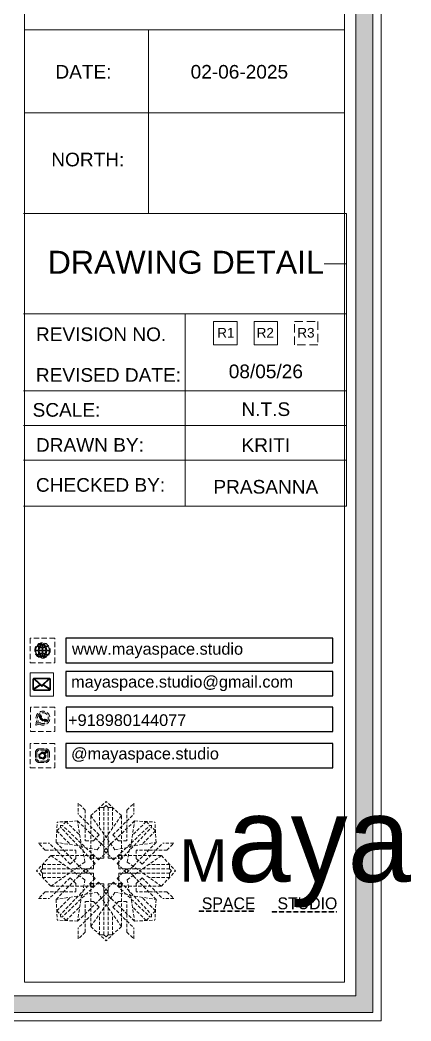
# Model space of a CAD drawing. Header units: millimetres. Extents: x 133760 to 136133, y -184957 to -182282.
# Drawn here: x 134322.5 to 134366.7, y -184296.5 to -184183.4 of the extents above; entities that cross this region are included whole.
import ezdxf
from ezdxf.enums import TextEntityAlignment as Align

# ---------------------------------------------------------------- set-up
doc = ezdxf.new("R2010")
doc.units = ezdxf.units.MM
doc.header["$MEASUREMENT"] = 0
doc.linetypes.add('DASHEDX2', pattern=[1.5, 1, -0.5])
for name, color, linetype, lineweight in [('Dimension', 10, 'DASHEDX2', 20), ('FURNITURE', 32, 'Continuous', 9), ('NAME PLATE', 7, 'Continuous', 25)]:
    doc.layers.add(name, color=color, linetype=linetype, lineweight=lineweight)
doc.styles.add('Arial', font='arial.ttf')
doc.styles.get("Standard").update_dxf_attribs({"font": 'arial.ttf', "height": 6})

# ---------------------------------------------------------------- blocks, each defined once
blk = doc.blocks.new('FSFSF')
at = {"color": 42, "lineweight": 5, "true_color": 0xe0ac11}
for p, q in [((28600.03, 143.51), (28600.03, 140.16)), ((28602.15, 141.41), (28600.03, 143.51)), ((28603.86, 139.69), (28608.58, 144.08)), ((28607.9, 142.22), (28606.58, 142.22)), ((28606.58, 142.22), (28606.58, 135.84)), ((28607.9, 142.22), (28608.58, 142.85)), ((28607.9, 142.22), (28607.9, 126.58)), ((28613.31, 139.69), (28608.58, 144.08)), ((28609.27, 142.22), (28608.59, 142.85)), ((28609.27, 142.22), (28609.27, 126.58)), ((28609.27, 142.22), (28610.59, 142.22)), ((28610.59, 142.22), (28610.59, 135.84)), ((28615.02, 141.41), (28617.14, 143.51)), ((28617.14, 143.51), (28617.14, 140.16)), ((28606.47, 133.76), (28600.03, 140.16)), ((28602.15, 141.41), (28602.15, 131.95)), ((28603.86, 126.58), (28603.86, 139.69)), ((28603.86, 139.69), (28608.58, 133.02)), ((28613.31, 139.69), (28608.59, 133.02)), ((28610.7, 133.76), (28617.14, 140.16)), ((28613.31, 126.58), (28613.31, 139.69)), ((28615.02, 141.41), (28615.02, 131.95)), ((28593.19, 131.45), (28593.54, 137.71)), ((28593.39, 135), (28594.56, 136.12)), ((28599.8, 138.06), (28593.54, 137.71)), ((28595.12, 136.69), (28594.53, 136.69)), ((28594.56, 136.12), (28594.56, 136.71)), ((28605.17, 124.98), (28594.56, 136.12)), ((28596.24, 137.86), (28595.12, 136.69)), ((28606.27, 126.08), (28595.12, 136.69)), ((28596.24, 137.86), (28600.47, 133.65)), ((28601.03, 130), (28599.8, 138.06)), ((28599.8, 138.05), (28608.58, 129.56)), ((28617.37, 138.05), (28608.59, 129.56)), ((28610.9, 126.08), (28622.05, 136.69)), ((28612.02, 124.98), (28622.62, 136.12)), ((28616.14, 130), (28617.37, 138.06)), ((28620.93, 137.86), (28616.7, 133.65)), ((28617.37, 138.06), (28623.63, 137.71)), ((28620.93, 137.86), (28622.05, 136.69)), ((28622.05, 136.69), (28622.64, 136.69)), ((28622.62, 136.12), (28622.62, 136.71)), ((28623.8, 135), (28622.62, 136.12)), ((28624, 131.45), (28623.65, 137.71)), ((28593.39, 135), (28597.6, 130.78)), ((28606.47, 133.76), (28604.75, 131.95)), ((28605.86, 129.18), (28608.58, 133.02)), ((28611.31, 129.18), (28608.59, 133.02)), ((28610.7, 133.76), (28612.42, 131.95)), ((28623.8, 135), (28619.59, 130.78)), ((28587.73, 131.22), (28591.08, 131.22)), ((28589.84, 129.1), (28587.73, 131.22)), ((28597.49, 124.78), (28591.08, 131.22)), ((28593.19, 131.45), (28601.69, 122.67)), ((28601.25, 130.22), (28593.19, 131.45)), ((28605.86, 129.18), (28601.03, 130)), ((28602.07, 125.39), (28601.25, 130.22)), ((28604.75, 131.95), (28602.15, 131.95)), ((28611.31, 129.18), (28616.14, 130)), ((28612.42, 131.95), (28615.02, 131.95)), ((28615.12, 125.39), (28615.94, 130.22)), ((28623.99, 131.45), (28615.5, 122.67)), ((28615.94, 130.22), (28624, 131.45)), ((28619.7, 124.78), (28626.1, 131.22)), ((28629.45, 131.22), (28626.1, 131.22)), ((28627.34, 129.1), (28629.45, 131.22)), ((28591.56, 127.39), (28587.17, 122.66)), ((28589.84, 129.1), (28599.29, 129.1)), ((28604.66, 127.39), (28591.56, 127.39)), ((28591.56, 127.39), (28598.23, 122.67)), ((28597.49, 124.78), (28599.29, 126.5)), ((28599.29, 126.5), (28599.29, 129.1)), ((28603.68, 126.54), (28603.68, 127.39)), ((28604.66, 126.54), (28603.68, 126.54)), ((28604.71, 127.57), (28603.86, 127.57)), ((28607.9, 126.58), (28603.86, 126.58)), ((28604.66, 123.35), (28604.66, 127.39)), ((28604.7, 126.58), (28604.71, 127.57)), ((28606.27, 126.08), (28608.58, 128.27)), ((28607.9, 128.92), (28608.58, 129.56)), ((28607.9, 128.92), (28608.58, 128.27)), ((28609.27, 128.92), (28608.59, 129.56)), ((28609.27, 128.92), (28608.59, 128.27)), ((28610.9, 126.08), (28608.59, 128.27)), ((28609.27, 126.58), (28613.31, 126.58)), ((28612.46, 126.58), (28612.46, 127.57)), ((28612.46, 127.57), (28613.31, 127.57)), ((28612.52, 123.35), (28612.52, 127.39)), ((28612.52, 127.39), (28625.63, 127.39)), ((28612.52, 126.54), (28613.51, 126.54)), ((28613.51, 126.54), (28613.51, 127.39)), ((28627.34, 129.1), (28617.89, 129.1)), ((28617.89, 126.5), (28617.89, 129.1)), ((28619.7, 124.78), (28617.89, 126.5)), ((28625.63, 127.39), (28618.96, 122.67)), ((28625.63, 127.39), (28630.02, 122.66)), ((28589.03, 123.35), (28589.03, 124.67)), ((28589.03, 124.67), (28595.4, 124.67)), ((28602.07, 125.39), (28598.23, 122.67)), ((28605.17, 124.98), (28602.97, 122.67)), ((28612.02, 124.98), (28614.21, 122.67)), ((28615.12, 125.39), (28618.96, 122.67)), ((28628.16, 124.67), (28621.78, 124.67)), ((28628.16, 123.35), (28628.16, 124.67)), ((28591.56, 117.94), (28587.17, 122.66)), ((28589.03, 123.35), (28588.4, 122.67)), ((28589.03, 121.98), (28588.4, 122.65)), ((28589.03, 123.35), (28604.66, 123.35)), ((28589.03, 121.98), (28604.66, 121.98)), ((28589.03, 121.98), (28589.03, 120.66)), ((28589.03, 120.66), (28595.4, 120.66)), ((28597.49, 120.54), (28591.08, 114.11)), ((28591.56, 117.94), (28598.23, 122.65)), ((28593.19, 113.88), (28601.69, 122.65)), ((28605.17, 120.35), (28594.56, 109.2)), ((28597.49, 120.54), (28599.29, 118.83)), ((28602.07, 119.94), (28598.23, 122.65)), ((28602.33, 123.35), (28601.69, 122.67)), ((28602.33, 121.98), (28601.69, 122.65)), ((28602.33, 123.35), (28602.97, 122.67)), ((28602.33, 121.98), (28602.97, 122.65)), ((28605.17, 120.35), (28602.97, 122.65)), ((28604.66, 121.98), (28604.66, 117.94)), ((28612.02, 120.35), (28614.21, 122.65)), ((28612.02, 120.35), (28622.62, 109.2)), ((28628.16, 123.35), (28612.52, 123.35)), ((28612.52, 121.98), (28612.52, 117.94)), ((28628.16, 121.98), (28612.52, 121.98)), ((28614.85, 123.35), (28614.21, 122.67)), ((28614.85, 121.98), (28614.21, 122.65)), ((28614.85, 123.35), (28615.5, 122.67)), ((28614.85, 121.98), (28615.5, 122.65)), ((28615.12, 119.94), (28618.96, 122.65)), ((28623.99, 113.88), (28615.5, 122.65)), ((28619.7, 120.54), (28617.89, 118.83)), ((28625.63, 117.94), (28618.96, 122.65)), ((28619.7, 120.54), (28626.1, 114.11)), ((28628.16, 120.66), (28621.78, 120.66)), ((28625.63, 117.94), (28630.02, 122.66)), ((28628.16, 123.35), (28628.78, 122.67)), ((28628.16, 121.98), (28628.78, 122.65)), ((28628.16, 121.98), (28628.16, 120.66)), ((28604.66, 117.94), (28591.56, 117.94)), ((28606.27, 119.15), (28595.12, 108.54)), ((28599.29, 118.83), (28599.29, 116.23)), ((28602.07, 119.94), (28601.25, 115.1)), ((28604.66, 118.78), (28603.68, 118.78)), ((28603.68, 118.78), (28603.68, 117.94)), ((28607.9, 118.65), (28603.86, 118.65)), ((28603.86, 118.65), (28603.86, 105.54)), ((28604.71, 117.66), (28603.86, 117.66)), ((28604.7, 118.65), (28604.71, 117.66)), ((28606.27, 119.15), (28608.58, 116.96)), ((28607.9, 103.01), (28607.9, 118.65)), ((28610.9, 119.15), (28608.59, 116.96)), ((28609.27, 118.65), (28613.31, 118.65)), ((28609.27, 103.01), (28609.27, 118.65)), ((28610.9, 119.15), (28622.05, 108.54)), ((28612.46, 118.65), (28612.46, 117.66)), ((28612.46, 117.66), (28613.31, 117.66)), ((28612.52, 118.78), (28613.51, 118.78)), ((28612.52, 117.94), (28625.63, 117.94)), ((28613.31, 118.65), (28613.31, 105.54)), ((28613.51, 118.78), (28613.51, 117.94)), ((28615.12, 119.94), (28615.94, 115.1)), ((28617.89, 118.83), (28617.89, 116.23)), ((28589.84, 116.23), (28587.73, 114.11)), ((28589.84, 116.23), (28599.29, 116.23)), ((28601.25, 115.1), (28593.19, 113.87)), ((28593.39, 110.32), (28597.6, 114.55)), ((28599.8, 107.17), (28608.58, 115.67)), ((28601.03, 115.23), (28599.8, 107.17)), ((28605.86, 116.05), (28601.03, 115.23)), ((28605.86, 116.05), (28608.58, 112.21)), ((28607.9, 116.31), (28608.58, 116.96)), ((28607.9, 116.31), (28608.58, 115.67)), ((28609.27, 116.31), (28608.59, 116.96)), ((28609.27, 116.31), (28608.59, 115.67)), ((28611.31, 116.05), (28608.59, 112.21)), ((28617.37, 107.17), (28608.59, 115.67)), ((28611.31, 116.05), (28616.14, 115.23)), ((28615.94, 115.1), (28624, 113.87)), ((28616.14, 115.23), (28617.37, 107.17)), ((28627.34, 116.23), (28617.89, 116.23)), ((28623.8, 110.32), (28619.59, 114.55)), ((28627.34, 116.23), (28629.45, 114.11)), ((28587.73, 114.11), (28591.08, 114.11)), ((28593.19, 113.87), (28593.54, 107.62)), ((28596.24, 107.37), (28600.47, 111.58)), ((28606.47, 111.47), (28600.03, 105.07)), ((28602.15, 103.82), (28602.15, 113.27)), ((28604.75, 113.27), (28602.15, 113.27)), ((28603.86, 105.54), (28608.58, 112.21)), ((28606.47, 111.47), (28604.75, 113.27)), ((28613.31, 105.54), (28608.59, 112.21)), ((28610.7, 111.47), (28612.42, 113.27)), ((28610.7, 111.47), (28617.14, 105.07)), ((28612.42, 113.27), (28615.02, 113.27)), ((28615.02, 103.82), (28615.02, 113.27)), ((28620.93, 107.37), (28616.7, 111.58)), ((28624, 113.87), (28623.65, 107.62)), ((28629.45, 114.11), (28626.1, 114.11)), ((28593.39, 110.32), (28594.56, 109.2)), ((28595.12, 108.54), (28594.53, 108.54)), ((28594.56, 109.2), (28594.56, 108.61)), ((28596.24, 107.37), (28595.12, 108.54)), ((28606.58, 103.01), (28606.58, 109.38)), ((28610.59, 103.01), (28610.59, 109.38)), ((28620.93, 107.37), (28622.05, 108.54)), ((28622.05, 108.54), (28622.64, 108.54)), ((28623.8, 110.32), (28622.62, 109.2)), ((28622.62, 109.2), (28622.62, 108.61)), ((28599.8, 107.17), (28593.54, 107.52)), ((28600.03, 101.71), (28600.03, 105.07)), ((28603.86, 105.54), (28608.58, 101.15)), ((28613.31, 105.54), (28608.58, 101.15)), ((28617.14, 101.71), (28617.14, 105.07)), ((28617.37, 107.17), (28623.63, 107.52)), ((28602.15, 103.82), (28600.03, 101.71)), ((28607.9, 103.01), (28606.58, 103.01)), ((28607.9, 103.01), (28608.58, 102.38)), ((28609.27, 103.01), (28608.59, 102.38)), ((28609.27, 103.01), (28610.59, 103.01)), ((28615.02, 103.82), (28617.14, 101.71))]:
    blk.add_line(p, q, dxfattribs=at)
blk = doc.blocks.new('hgwg')
at = {"layer": 'Dimension', "true_color": 0xd39e00}
h = blk.add_hatch(color=42, dxfattribs=at)
h.dxf.hatch_style = 1
h.paths.add_polyline_path([(27505.71, 45.05), (27494.27, 45.05), (27494.27, 44.9), (27505.71, 44.9)])
h = blk.add_hatch(color=42, dxfattribs=at)
h.dxf.hatch_style = 1
h.paths.add_polyline_path([(27523.3, 44.9), (27509.68, 44.9), (27509.68, 44.75), (27523.3, 44.75)])
at = {"layer": 'Dimension', "color": 42, "true_color": 0xd39e00}
for p, q in [((27494.27, 45.05), (27505.71, 45.05)), ((27494.27, 44.9), (27494.27, 45.05)), ((27494.27, 44.9), (27505.71, 44.9)), ((27505.71, 45.05), (27505.71, 44.9)), ((27509.68, 44.9), (27523.3, 44.9)), ((27509.68, 44.9), (27509.68, 44.75)), ((27509.68, 44.75), (27523.3, 44.75)), ((27523.3, 44.75), (27523.3, 44.9))]:
    blk.add_line(p, q, dxfattribs=at)
at = {"layer": 'Dimension', "color": 42, "true_color": 0xd39e00, "attachment_point": 1}
for s, width, insert, char_height in [('{\\fCinzel|b0|i0|c0|p2;\\H1.5x;M\\fAmsterdam One|b0|i0|c0|p2;\\H2x;aya}', 85.3277, (27490.17, 69.17), 6), ('{\\fCinzel|b0|i0|c0|p0;SPACE     STUDIO}', 66.129, (27494.83, 47.86), 2.5)]:
    blk.add_mtext_dynamic_manual_height_columns(s, width=width, gutter_width=30, heights=[0], dxfattribs=dict(at, insert=insert, char_height=char_height))
blk = doc.blocks.new('aggerg')
at = {"layer": 'Dimension', "color": 42, "true_color": 0xd39e00}
blk.add_lwpolyline([(-1.41, 1.41), (1.41, 1.41), (1.41, -1.41), (-1.41, -1.41)], close=True, dxfattribs=at)
at = {"layer": 'NAME PLATE', "lineweight": 0, "insert": (-0.03, 0.62), "char_height": 1.151, "width": 2.2458, "attachment_point": 2, "style": 'Arial'}
blk.add_mtext('R3', dxfattribs=at)
blk = doc.blocks.new('QEGW4TG')
at = {"layer": 'Dimension', "true_color": 0x000000}
h = blk.add_hatch(color=18, dxfattribs=at)
h.dxf.hatch_style = 1
h.paths.add_polyline_path([(2.69, 1.93, 0.170513), (2.95, 1.97, 0.190337), (3.11, 2.18, 0.466684), (3.03, 2.29), (2.79, 2.37, 0.273721), (2.69, 2.34, 0.040749), (2.63, 2.27, -0.441282), (2.53, 2.25, -0.11828), (2.06, 2.64, -0.441282), (2.07, 2.74, 0.040749), (2.13, 2.81, 0.290083), (2.14, 2.92), (2.01, 3.18, 0.316231), (1.91, 3.2, 0.190337), (1.73, 3, 0.170513), (1.72, 2.74, 0.252784)], flags=0)
h.paths.add_polyline_path([(1.19, 1.98), (1.03, 1.3, 0.550912), (1.11, 1.23), (1.75, 1.39, 6.344125)])
h.paths.add_polyline_path([(1.81, 1.7), (1.4, 1.6), (1.5, 2.03, -9.071339)], flags=16)
h.paths.add_polyline_path([(2.95, 1.97, -0.203224), (2.64, 1.94, -0.231509), (1.75, 2.69, -0.209023), (1.73, 3, -0.17811), (1.89, 3.19, -0.370089), (2.01, 3.18), (2.17, 2.86, -0.071517), (2.06, 2.73, 0.321676), (2.05, 2.65, 0.126524), (2.55, 2.24, 0.312216), (2.62, 2.26, -0.041087), (2.68, 2.34, -0.290673), (2.79, 2.37), (3.13, 2.26, -0.24764)], flags=0)
h = blk.add_hatch(color=18, dxfattribs=at)
h.dxf.hatch_style = 1
h.paths.add_polyline_path([(2.69, 2.34, 0.040749), (2.63, 2.27, -0.441282), (2.53, 2.25, -0.11828), (2.06, 2.64, -0.441282), (2.07, 2.74, 0.040749), (2.13, 2.81, 0.290083), (2.14, 2.92), (2.01, 3.18, 0.316231), (1.91, 3.2, 0.190337), (1.73, 3, 0.170513), (1.72, 2.74, 0.252784), (2.69, 1.93, 0.170513), (2.95, 1.97, 0.190337), (3.11, 2.18, 0.466684), (3.03, 2.29), (2.79, 2.37, 0.273721)])
for p, q in [((1.19, 1.98), (1.03, 1.3)), ((1.5, 2.03), (1.4, 1.6)), ((2.01, 3.18), (2.14, 2.92)), ((3.07, 2.28), (2.8, 2.36)), ((1.1, 1.23), (1.75, 1.39)), ((1.4, 1.6), (1.81, 1.7))]:
    blk.add_line(p, q)
blk.add_lwpolyline([(0, 0), (4.68, 0), (4.68, 4.68), (0, 4.68)], close=True)
for centre, radius, start, end in [((2.39, 2.56), 1.34, 241.4727, 205.6422), ((2.39, 2.56), 1.04, 235.9962, 210.8333), ((2.09, 2.87), 0.39, 159.7007, 198.4072), ((2.96, 3.23), 1.33, 201.4218, 258.1669), ((2.07, 2.87), 0.364, 118.9685, 159.3648), ((1.94, 3.12), 0.0896, 41.8985, 123.1344), ((2.11, 2.68), 0.066, 135.9932, 224.8892), ((1.67, 3.16), 0.586, 312.4617, 321.8728), ((3.12, 3.42), 1.31, 216.5455, 243.5279), ((2.05, 2.87), 0.104, 320.3924, 28.6971), ((2.57, 2.3), 0.066, 234.2482, 323.1441), ((3.11, 1.94), 0.586, 137.2645, 146.6756), ((2.76, 2.27), 0.104, 70.4402, 138.745), ((2.75, 2.31), 0.39, 260.7301, 299.4366), ((2.76, 2.29), 0.364, 299.7725, 340.1688), ((3.03, 2.2), 0.0896, 336.0029, 57.2388), ((1.09, 1.29), 0.0598, 164.8483, 282.1458)]:
    blk.add_arc(centre, radius, start, end)
blk = doc.blocks.new('ASGERG')
at = {"layer": 'Dimension', "true_color": 0x000000}
h = blk.add_hatch(color=18, dxfattribs=at)
h.dxf.hatch_style = 1
h.paths.add_polyline_path([(0.99, 1.7, 0.402382), (1.83, 1.03), (2.96, 1.03, 0.426145), (3.66, 1.9), (3.66, 2.99, 0.402382), (2.83, 3.67), (1.69, 3.67, 0.426145), (0.99, 2.79)])
h.paths.add_polyline_path([(1.27, 2.85, -0.426145), (1.72, 3.4), (2.85, 3.4, -0.402382), (3.38, 2.97), (3.38, 1.85, -0.426145), (2.94, 1.3), (1.8, 1.3, -0.402382), (1.27, 1.72)], flags=16)
h.paths.add_polyline_path([(3.02, 2.35, -1), (1.64, 2.35, -1)], flags=0)
h.paths.add_polyline_path([(2.74, 2.35, -1), (1.92, 2.35, -1)], flags=0)
h.paths.add_polyline_path([(3.19, 3.02, -1), (2.86, 3.02, -1)], flags=0)
h.paths.add_polyline_path([(1.64, 2.35, 1), (3.02, 2.35, 1)], flags=0)
h = blk.add_hatch(color=18, dxfattribs=at)
h.dxf.hatch_style = 1
h.paths.add_polyline_path([(1.64, 2.35, 1), (3.02, 2.35, 1)])
h.paths.add_polyline_path([(1.92, 2.35, -1), (2.74, 2.35, -1)], flags=16)
h = blk.add_hatch(color=18, dxfattribs=at)
h.dxf.hatch_style = 1
h.paths.add_polyline_path([(3.19, 3.02, 1), (2.86, 3.02, 1)])
for p, q in [((0.99, 2.99), (0.99, 1.7)), ((1.27, 2.97), (1.27, 1.72)), ((1.69, 3.67), (2.96, 3.67)), ((2.94, 3.4), (1.72, 3.4)), ((3.38, 2.97), (3.38, 1.72)), ((3.66, 2.99), (3.66, 1.7)), ((1.69, 1.03), (2.96, 1.03)), ((2.94, 1.3), (1.72, 1.3))]:
    blk.add_line(p, q)
blk.add_lwpolyline([(0, 0), (4.68, 0), (4.68, 4.68), (0, 4.68)], close=True)
for centre, radius in [((2.33, 2.35), 0.694), ((2.33, 2.35), 0.414), ((3.02, 3.02), 0.168)]:
    blk.add_circle(centre, radius)
for centre, radius, start, end in [((1.76, 2.89), 0.778, 94.8631, 172.8127), ((1.76, 2.91), 0.491, 94.8631, 172.8127), ((2.9, 2.91), 0.491, 7.1873, 85.1369), ((2.89, 2.89), 0.778, 7.1873, 85.1369), ((1.76, 1.8), 0.778, 187.1873, 265.1369), ((1.76, 1.78), 0.491, 187.1873, 265.1369), ((2.9, 1.78), 0.491, 274.8631, 352.8127), ((2.89, 1.8), 0.778, 274.8631, 352.8127)]:
    blk.add_arc(centre, radius, start, end)
blk = doc.blocks.new('DTGWEGEARG')
at = {"layer": 'Dimension', "true_color": 0x000000}
h = blk.add_hatch(color=18, dxfattribs=at)
h.dxf.hatch_style = 1
h.paths.add_polyline_path([(3.83, 2.34, 1), (0.85, 2.34, 1)])
h.paths.add_polyline_path([(2.51, 1.01, 0.105795), (2.96, 1.58, -0.055205), (3.3, 1.41, -0.169822)], flags=16)
h.paths.add_polyline_path([(2.41, 1.12), (2.41, 1.69, -0.058279), (2.81, 1.63, -0.103353)], flags=16)
h.paths.add_polyline_path([(2.26, 1.13, -0.101741), (1.87, 1.63, -0.057171), (2.26, 1.69)], flags=16)
h.paths.add_polyline_path([(2.17, 1.01, -0.169822), (1.38, 1.41, -0.055205), (1.72, 1.58, 0.105795)], flags=16)
h.paths.add_polyline_path([(3.02, 1.72, 0.081336), (3.13, 2.27), (3.68, 2.27, -0.152069), (3.4, 1.52, 0.05687)], flags=16)
h.paths.add_polyline_path([(2.87, 1.77, 0.061945), (2.41, 1.84), (2.41, 2.27), (2.98, 2.27, -0.081344)], flags=16)
h.paths.add_polyline_path([(2.26, 1.84, 0.060923), (1.8, 1.77, -0.081344), (1.7, 2.27), (2.26, 2.27)], flags=16)
h.paths.add_polyline_path([(1.66, 1.72, 0.05687), (1.28, 1.52, -0.152069), (1, 2.27), (1.55, 2.27, 0.081336)], flags=16)
h.paths.add_polyline_path([(2.41, 2.42), (2.41, 2.83, 0.061945), (2.87, 2.91, -0.080009), (2.98, 2.42)], flags=16)
h.paths.add_polyline_path([(3.13, 2.42, 0.080116), (3.02, 2.96, 0.127778), (2.51, 3.67, -0.36029), (3.68, 2.42)], flags=16)
h.paths.add_polyline_path([(2.26, 2.42), (1.7, 2.42, -0.080009), (1.8, 2.91, 0.060923), (2.26, 2.84)], flags=16)
h.paths.add_polyline_path([(1.55, 2.42), (1, 2.42, -0.150466), (1.28, 3.16, 0.05687), (1.66, 2.96, 0.080116)], flags=16)
h.paths.add_polyline_path([(2.41, 2.98), (2.41, 3.56, -0.103353), (2.81, 3.05, -0.058279)], flags=16)
h.paths.add_polyline_path([(2.26, 2.99, -0.057171), (1.87, 3.05, -0.101741), (2.26, 3.55)], flags=16)
h.paths.add_polyline_path([(1.72, 3.1, -0.055205), (1.38, 3.27, -0.169822), (2.17, 3.67, 0.105795)], flags=16)
blk.add_lwpolyline([(0, 0), (4.68, 0), (4.68, 4.68), (0, 4.68)], close=True)
at = {"layer": 'Dimension', "color": 18, "true_color": 0x000000}
for p, q in [((1, 2.42), (1.55, 2.42)), ((1, 2.27), (1.55, 2.27)), ((1.7, 2.42), (2.26, 2.42)), ((1.7, 2.27), (2.26, 2.27)), ((2.26, 3.55), (2.26, 2.99)), ((2.26, 2.84), (2.26, 2.42)), ((2.26, 2.27), (2.26, 1.84)), ((2.41, 3.56), (2.41, 2.98)), ((2.41, 2.83), (2.41, 2.42)), ((2.41, 2.42), (2.98, 2.42)), ((2.41, 2.27), (2.98, 2.27)), ((2.41, 2.27), (2.41, 1.84)), ((3.13, 2.42), (3.68, 2.42)), ((3.13, 2.27), (3.68, 2.27)), ((2.26, 1.69), (2.26, 1.13)), ((2.41, 1.69), (2.41, 1.12))]:
    blk.add_line(p, q, dxfattribs=at)
blk.add_circle((2.34, 2.34), 1.49, dxfattribs=at)
for centre, radius, start, end in [((2.34, 2.34), 1.34, 142.3819, 176.6093), ((2.34, 2.34), 1.34, 183.0315, 217.6181), ((2.34, 4.74), 1.9, 236.1399, 249.1595), ((2.34, 2.34), 1.34, 97.3549, 135.9073), ((2.34, 4.74), 1.75, 236.7417, 249.3811), ((3.28, 2.34), 1.73, 159.0567, 177.3789), ((3.28, 2.34), 1.73, 182.3435, 200.9433), ((3.28, 2.34), 1.58, 158.8325, 177.1302), ((3.28, 2.34), 1.58, 182.5658, 201.1675), ((3.28, 2.34), 1.73, 129.9301, 154.0867), ((2.34, 4.74), 1.9, 253.6799, 267.6253), ((3.28, 2.34), 1.58, 130.1073, 153.3446), ((2.34, 4.74), 1.75, 254.3336, 267.422), ((1.4, 2.34), 1.58, 26.6554, 50.2584), ((2.34, 4.74), 1.75, 272.3248, 285.6664), ((2.34, 4.74), 1.9, 272.1415, 286.3201), ((2.34, 2.34), 1.34, 3.3907, 82.6451), ((1.4, 2.34), 1.73, 25.9133, 50.0699), ((1.4, 2.34), 1.58, 2.8698, 21.1675), ((1.4, 2.34), 1.58, 338.8325, 357.4342), ((2.34, 4.74), 1.75, 290.6189, 303.2583), ((2.34, 4.74), 1.9, 290.8405, 303.8601), ((1.4, 2.34), 1.73, 2.6211, 20.9433), ((1.4, 2.34), 1.73, 339.0567, 357.6565), ((2.34, 2.34), 1.34, 322.3819, 356.9685), ((2.34, -0.06), 1.9, 110.8405, 123.8601), ((2.34, -0.06), 1.75, 110.6189, 123.2583), ((2.34, 2.34), 1.34, 224.0927, 262.6451), ((3.28, 2.34), 1.73, 205.9133, 230.0699), ((2.34, -0.06), 1.9, 92.3747, 106.3201), ((2.34, -0.06), 1.75, 92.578, 105.6664), ((3.28, 2.34), 1.58, 206.6554, 229.8927), ((2.34, -0.06), 1.9, 73.6799, 87.8585), ((2.34, -0.06), 1.75, 74.3336, 87.6752), ((1.4, 2.34), 1.58, 309.7416, 333.3446), ((1.4, 2.34), 1.73, 309.9301, 334.0867), ((2.34, 2.34), 1.34, 277.3549, 315.9073), ((2.34, -0.06), 1.75, 56.7417, 69.3811), ((2.34, -0.06), 1.9, 56.1399, 69.1595)]:
    blk.add_arc(centre, radius, start, end, dxfattribs=at)

msp = doc.modelspace()

# ---------------------------------------------------------------- hatches: boundary and pattern name
at = {"layer": 'Dimension', "true_color": 0xd39e00, "transparency": 33554687}
h = msp.add_hatch(color=42, dxfattribs=at)
h.paths.add_polyline_path([(134093.23, -184106.13), (134093.23, -184295.56), (134362.36, -184295.56), (134362.36, -184106.13)])
h.paths.add_polyline_path([(134095.12, -184108.02), (134360.47, -184108.02), (134360.47, -184293.67), (134095.12, -184293.67)], flags=16)
at = {"layer": 'Dimension', "true_color": 0x000000, "transparency": 33554687}
h = msp.add_hatch(color=18, dxfattribs=at)
h.dxf.hatch_style = 1
h.paths.add_polyline_path([(134325.78, -184259.17, 0.414214), (134325.98, -184258.97), (134325.98, -184257.96, 0.414214), (134325.78, -184257.76), (134324.18, -184257.76, 0.414214), (134323.98, -184257.96), (134323.98, -184258.97, 0.414214), (134324.18, -184259.17)])
h.paths.add_polyline_path([(134325.13, -184258.56), (134325.86, -184259.05, -0.198912), (134325.78, -184259.09), (134324.18, -184259.09, -0.198912), (134324.09, -184259.05), (134324.83, -184258.56), (134324.98, -184258.7)], flags=16)
h.paths.add_polyline_path([(134324.98, -184258.6), (134324.17, -184257.84, -0.028783), (134324.18, -184257.84), (134325.78, -184257.84, -0.028783), (134325.79, -184257.84)], flags=16)
h.paths.add_polyline_path([(134325.18, -184258.51), (134325.86, -184257.87, -0.202482), (134325.9, -184257.96), (134325.9, -184258.97, -0.043076), (134325.9, -184258.99)], flags=16)
h.paths.add_polyline_path([(134324.77, -184258.51), (134324.06, -184258.99, -0.043076), (134324.06, -184258.97), (134324.06, -184257.96, -0.202482), (134324.1, -184257.87)], flags=16)
at = {"layer": 'FURNITURE', "lineweight": 30, "true_color": 0xf4f3f0, "transparency": 33554687}
h = msp.add_hatch(color=7, dxfattribs=at)
h.dxf.hatch_style = 1
h.paths.add_polyline_path([(134144.59, -184146.71), (134124.6, -184146.71), (134124.6, -184170.71), (134126.6, -184170.71), (134126.6, -184250.71), (134136.6, -184250.71), (134139.6, -184250.71), (134139.6, -184259.71), (134136.6, -184259.71), (134136.6, -184262.71), (134144.59, -184262.71)])
h.paths.add_polyline_path([(134107.68, -184259.29), (134107.68, -184254.86), (134102.53, -184254.86), (134102.53, -184259.29)], flags=9)
h.paths.add_polyline_path([(134110.4, -184257.42), (134110.4, -184252.99), (134105.24, -184252.99), (134105.24, -184257.42)], flags=9)
h.paths.add_polyline_path([(134110.4, -184246.08), (134110.4, -184237.87), (134105.24, -184237.87), (134105.24, -184246.08)], flags=9)
h.paths.add_polyline_path([(134110.42, -184193.97), (134110.42, -184185.77), (134105.27, -184185.77), (134105.27, -184193.97)], flags=9)
h.paths.add_polyline_path([(134119.44, -184267.52), (134123.87, -184267.52), (134123.87, -184262.37), (134119.44, -184262.37)], flags=9)
h.paths.add_polyline_path([(134127.38, -184267.53), (134135.59, -184267.53), (134135.59, -184262.38), (134127.38, -184262.38)], flags=9)
h.paths.add_polyline_path([(134139.88, -184267.5), (134144.31, -184267.5), (134144.31, -184262.35), (134139.88, -184262.35)], flags=9)
h.paths.add_polyline_path([(134139.59, -184271.2), (134144.02, -184271.2), (134144.02, -184266.04), (134139.59, -184266.04)], flags=9)
h.paths.add_polyline_path([(134155.51, -184267.53), (134163.72, -184267.53), (134163.72, -184262.38), (134155.51, -184262.38)], flags=9)
h.paths.add_polyline_path([(134174.85, -184271.2), (134179.28, -184271.2), (134179.28, -184266.04), (134174.85, -184266.04)], flags=9)
h.paths.add_polyline_path([(134187.04, -184267.53), (134197.18, -184267.53), (134197.18, -184262.38), (134187.04, -184262.38)], flags=9)
h.paths.add_polyline_path([(134222, -184267.51), (134230.21, -184267.51), (134230.21, -184262.35), (134222, -184262.35)], flags=9)
h.paths.add_polyline_path([(134328.05, -184119.27), (134352.59, -184119.27), (134352.59, -184116.02), (134328.05, -184116.02)], flags=9)
h.paths.add_polyline_path([(134327.72, -184180.65), (134357.26, -184180.65), (134357.26, -184177.5), (134327.72, -184177.5)], flags=9)
h.paths.add_polyline_path([(134333.43, -184165.24), (134350.39, -184165.24), (134350.39, -184162.09), (134333.43, -184162.09)], flags=9)
h.paths.add_polyline_path([(134332.02, -184161.65), (134350.38, -184161.65), (134350.38, -184158.5), (134332.02, -184158.5)], flags=9)
h.paths.add_polyline_path([(134330.21, -184125.98), (134351.65, -184125.98), (134351.65, -184122.73), (134330.21, -184122.73)], flags=9)
h.paths.add_polyline_path([(134326.29, -184122.03), (134355.55, -184122.03), (134355.55, -184118.77), (134326.29, -184118.77)], flags=9)
h.paths.add_polyline_path([(134347.15, -184232.59), (134353.42, -184232.59), (134353.42, -184230.28), (134347.15, -184230.28)], flags=9)
h.paths.add_polyline_path([(134341.4, -184190.47), (134353.2, -184190.47), (134353.2, -184188.11), (134341.4, -184188.11)], flags=9)
h.paths.add_polyline_path([(134325.65, -184200.38), (134334.7, -184200.38), (134334.7, -184197.99), (134325.65, -184197.99)], flags=9)
h.paths.add_polyline_path([(134326.13, -184190.43), (134333.24, -184190.43), (134333.24, -184188.12), (134326.13, -184188.12)], flags=9)
h.paths.add_polyline_path([(134323.79, -184173.48), (134345.39, -184173.48), (134345.39, -184170.23), (134323.79, -184170.23)], flags=9)
h.paths.add_polyline_path([(134327.86, -184267.71), (134345.22, -184267.71), (134345.22, -184264.99), (134327.86, -184264.99)], flags=9)
h.paths.add_polyline_path([(134327.51, -184263.9), (134341.53, -184263.9), (134341.53, -184261.18), (134327.51, -184261.18)], flags=9)
h.paths.add_polyline_path([(134327.84, -184259.58), (134353.58, -184259.58), (134353.58, -184256.87), (134327.84, -184256.87)], flags=9)
h.paths.add_polyline_path([(134328.06, -184255.84), (134348.05, -184255.84), (134348.05, -184253.13), (134328.06, -184253.13)], flags=9)
h.paths.add_polyline_path([(134323.27, -184155.56), (134346.67, -184155.56), (134346.67, -184152.3), (134323.27, -184152.3)], flags=9)
h.paths.add_polyline_path([(134323.79, -184149.56), (134355.14, -184149.56), (134355.14, -184141.26), (134323.79, -184141.26)], flags=9)
h.paths.add_polyline_path([(134323.79, -184140.57), (134357.59, -184140.57), (134357.59, -184138.16), (134323.79, -184138.16)], flags=9)
h.paths.add_polyline_path([(134323.79, -184137.47), (134350.07, -184137.47), (134350.07, -184135.06), (134323.79, -184135.06)], flags=9)
h.paths.add_polyline_path([(134323.99, -184132.69), (134332.8, -184132.69), (134332.8, -184130.3), (134323.99, -184130.3)], flags=9)
h.paths.add_polyline_path([(134348.99, -184219.58), (134351.48, -184219.58), (134351.48, -184217.94), (134348.99, -184217.94)], flags=9)
h.paths.add_polyline_path([(134344.53, -184219.58), (134347.02, -184219.58), (134347.02, -184217.94), (134344.53, -184217.94)], flags=9)
h.paths.add_polyline_path([(134323.92, -184220.13), (134339.43, -184220.13), (134339.43, -184217.73), (134323.92, -184217.73)], flags=9)
h.paths.add_polyline_path([(134345.73, -184224.76), (134354.88, -184224.76), (134354.88, -184221.59), (134345.73, -184221.59)], flags=9)
h.paths.add_polyline_path([(134323.92, -184224.72), (134341.71, -184224.72), (134341.71, -184222.33), (134323.92, -184222.33)], flags=9)
h.paths.add_polyline_path([(134347.12, -184229.03), (134353.4, -184229.03), (134353.4, -184225.85), (134347.12, -184225.85)], flags=9)
h.paths.add_polyline_path([(134323.93, -184232.59), (134336.91, -184232.59), (134336.91, -184230.27), (134323.93, -184230.27)], flags=9)
h.paths.add_polyline_path([(134344.74, -184237.35), (134355.83, -184237.35), (134355.83, -184234.96), (134344.74, -184234.96)], flags=9)
h.paths.add_polyline_path([(134323.92, -184237.15), (134339.32, -184237.15), (134339.32, -184234.76), (134323.92, -184234.76)], flags=9)
h.paths.add_polyline_path([(134323.55, -184228.66), (134332, -184228.66), (134332, -184226.27), (134323.55, -184226.27)], flags=9)
h.paths.add_polyline_path([(134324.98, -184212.8), (134357.52, -184212.8), (134357.52, -184208.78), (134324.98, -184208.78)], flags=9)
h.paths.add_polyline_path([(134328.3, -184113.56), (134354.78, -184113.56), (134354.78, -184110.31), (134328.3, -184110.31)], flags=9)
h.paths.add_polyline_path([(134118.71, -184278.78), (134169.76, -184278.78), (134169.76, -184268.99), (134118.71, -184268.99)], flags=9)
h.paths.add_polyline_path([(134216.68, -184217.09), (134235.22, -184217.09), (134235.22, -184211.71), (134216.68, -184211.71)], flags=9)
h.paths.add_polyline_path([(134150.85, -184216.9), (134169.72, -184216.9), (134169.72, -184211.52), (134150.85, -184211.52)], flags=9)

# ---------------------------------------------------------------- linework, layer by layer
at = {"color": 18, "true_color": 0x000000, "transparency": 33554687}
for points in [[(134327.71, -184256.03), (134357.87, -184256.03), (134357.87, -184253.27), (134327.71, -184253.27)], [(134327.71, -184259.79), (134357.87, -184259.79), (134357.87, -184257.03), (134327.71, -184257.03)], [(134327.73, -184263.8), (134357.87, -184263.8), (134357.87, -184261.04), (134327.73, -184261.04)], [(134327.71, -184267.91), (134357.87, -184267.91), (134357.87, -184265.15), (134327.71, -184265.15)]]:
    msp.add_lwpolyline(points, close=True, dxfattribs=at)
at = {"layer": 'Dimension', "color": 42, "linetype": 'Continuous', "true_color": 0xd39e00, "transparency": 33554687}
for p, q in [((134359.19, -184184.54), (134323.03, -184184.54)), ((134337.02, -184184.54), (134337.02, -184205.3)), ((134359.19, -184193.93), (134323.03, -184193.93)), ((134359.41, -184205.3), (134322.92, -184205.3)), ((134359.41, -184205.3), (134359.41, -184238.35)), ((134356.89, -184210.96), (134359.41, -184210.96)), ((134322.92, -184216.63), (134359.41, -184216.63)), ((134341.16, -184238.35), (134341.16, -184216.63)), ((134359.41, -184225.32), (134322.92, -184225.32)), ((134359.41, -184229.23), (134322.92, -184229.23)), ((134359.41, -184233.14), (134322.92, -184233.14)), ((134322.92, -184238.35), (134359.41, -184238.35))]:
    msp.add_line(p, q, dxfattribs=at)
at = {"layer": 'Dimension', "color": 18, "linetype": 'Continuous', "true_color": 0x000000, "transparency": 33554687}
for p, q in [((134323.98, -184257.96), (134323.98, -184258.97)), ((134324.06, -184257.96), (134324.06, -184258.97)), ((134324.1, -184257.87), (134324.77, -184258.51)), ((134324.17, -184257.84), (134324.98, -184258.6)), ((134324.18, -184257.76), (134325.78, -184257.76)), ((134324.18, -184257.84), (134325.78, -184257.84)), ((134324.98, -184258.6), (134325.79, -184257.84)), ((134325.18, -184258.51), (134325.86, -184257.87)), ((134325.9, -184257.96), (134325.9, -184258.97)), ((134325.98, -184257.96), (134325.98, -184258.97)), ((134324.06, -184258.99), (134324.77, -184258.51)), ((134324.09, -184259.05), (134324.83, -184258.56)), ((134324.18, -184259.09), (134325.78, -184259.09)), ((134324.83, -184258.56), (134324.98, -184258.7)), ((134324.98, -184258.7), (134325.13, -184258.56)), ((134325.86, -184259.05), (134325.13, -184258.56)), ((134325.9, -184258.99), (134325.18, -184258.51)), ((134324.18, -184259.17), (134325.78, -184259.17))]:
    msp.add_line(p, q, dxfattribs=at)
at = {"layer": 'Dimension', "color": 42, "linetype": 'Continuous', "true_color": 0xd39e00, "transparency": 33554687}
for points in [[(134092.29, -184105.18), (134363.3, -184105.18), (134363.3, -184296.5), (134092.29, -184296.5)], [(134093.23, -184106.13), (134362.36, -184106.13), (134362.36, -184295.56), (134093.23, -184295.56)], [(134095.12, -184108.02), (134360.47, -184108.02), (134360.47, -184293.67), (134095.12, -184293.67)], [(134323.03, -184292.11), (134323.03, -184109.57), (134359.19, -184109.57), (134359.19, -184292.11)], [(134344.39, -184217.47), (134347.06, -184217.47), (134347.06, -184220.13), (134344.39, -184220.13)], [(134348.96, -184217.47), (134351.62, -184217.47), (134351.62, -184220.13), (134348.96, -184220.13)]]:
    msp.add_lwpolyline(points, close=True, dxfattribs=at)
at = {"layer": 'Dimension', "linetype": 'Continuous', "transparency": 33554687}
msp.add_lwpolyline([(134323.67, -184259.81), (134326.29, -184259.81), (134326.29, -184257.19), (134323.67, -184257.19)], close=True, dxfattribs=at)
at = {"layer": 'Dimension', "color": 18, "true_color": 0x000000, "transparency": 33554687}
for centre, radius, start, end in [((134324.18, -184257.96), 0.201, 90, 180), ((134324.18, -184257.96), 0.125, 134.2135, 180), ((134324.18, -184257.96), 0.125, 90, 96.5948), ((134325.78, -184257.96), 0.201, 0, 90), ((134325.78, -184257.96), 0.125, 83.4052, 90), ((134325.78, -184257.96), 0.125, 0, 45.7865), ((134324.18, -184258.97), 0.201, 180, 270), ((134324.18, -184258.97), 0.125, 180, 189.8662), ((134324.18, -184258.97), 0.125, 225, 270), ((134325.78, -184258.97), 0.201, 270, 0), ((134325.78, -184258.97), 0.125, 270, 315), ((134325.78, -184258.97), 0.125, 350.1338, 0)]:
    msp.add_arc(centre, radius, start, end, dxfattribs=at)

# ---------------------------------------------------------------- block references
at = {"layer": 'Dimension', "transparency": 33554687, "xscale": 0.5891743396790775, "yscale": 0.5891743396790775, "zscale": 0.5891743396790775}
msp.add_blockref('DTGWEGEARG', (134323.68, -184256.03), dxfattribs=at)
at = {"layer": 'Dimension', "color": 42, "true_color": 0xd39e00, "transparency": 33554687}
for name, p, xscale, yscale, zscale in [('QEGW4TG', (134323.7, -184263.8), 0.5891743396790775, 0.5891743396790775, 0.5891743396790775), ('ASGERG', (134323.68, -184267.91), 0.5891743396790775, 0.5891743396790775, 0.5891743396790775), ('FSFSF', (123845.98, -184324.51), 0.3665425927293, 0.3665425927293, 0.3665425927293), ('hgwg', (119635.78, -184308.15), 0.5349107236935227, 0.5349107236935227, 0.5349107236935227)]:
    msp.add_blockref(name, p, dxfattribs=dict(at, xscale=xscale, yscale=yscale, zscale=zscale))
at = {"layer": 'NAME PLATE', "transparency": 33554687, "xscale": 0.9443874295455931, "yscale": 0.9443874295455931, "zscale": 0.9443874295455931}
msp.add_blockref('aggerg', (134354.85, -184218.8), dxfattribs=at)

# ---------------------------------------------------------------- texts
at = {"color": 18, "true_color": 0x000000, "transparency": 33554687, "char_height": 1.3174, "attachment_point": 1}
for s, width, gutter_width, insert in [('www.mayaspace.studio', 8.8468, 7.4, (134328.39, -184253.81)), ('mayaspace.studio@gmail.com', 5.5192, 4.62, (134328.29, -184257.52)), ('+918980144077', 21.5224, 4.62, (134327.95, -184261.86)), ('@mayaspace.studio', 5.5192, 4.62, (134328.29, -184265.64))]:
    msp.add_mtext_dynamic_manual_height_columns(s, width=width, gutter_width=gutter_width, heights=[0], dxfattribs=dict(at, insert=insert))
at = {"layer": 'NAME PLATE', "transparency": 33554687, "style": 'Arial'}
for s, height, p in [('DATE:', 1.541, (134329.69, -184190.05)), ('02-06-2025', 1.541, (134347.3, -184190.05)), ('NORTH:', 1.541, (134330.18, -184199.96)), ('DRAWING DETAIL', 2.5937, (134341.25, -184212.09)), ('REVISION NO.', 1.5415, (134331.68, -184219.7)), ('REVISED DATE: ', 1.5415, (134332.81, -184224.3)), ('SCALE:', 1.541, (134327.77, -184228.24)), ('DRAWN BY:', 1.541, (134330.42, -184232.2)), ('KRITI', 1.541, (134350.29, -184232.21)), ('CHECKED BY:', 1.5415, (134331.62, -184236.72)), ('PRASANNA', 1.541, (134350.29, -184236.93))]:
    msp.add_text(s, height=height, dxfattribs=at).set_placement(p, align=Align.CENTER)
for s, p in [('R1', (134344.8, -184219.3)), ('R2', (134349.26, -184219.3))]:
    msp.add_text(s, height=1.087, dxfattribs=at).set_placement(p)
at = {"layer": 'NAME PLATE', "lineweight": 0, "transparency": 33554687, "char_height": 1.541, "attachment_point": 2, "style": 'Arial'}
for s, insert, width in [('08/05/26', (134350.29, -184222.35), 13.3587), ('N.T.S', (134350.29, -184226.62), 3.0085)]:
    msp.add_mtext(s, dxfattribs=dict(at, insert=insert, width=width))

doc.saveas('drawing.dxf')
